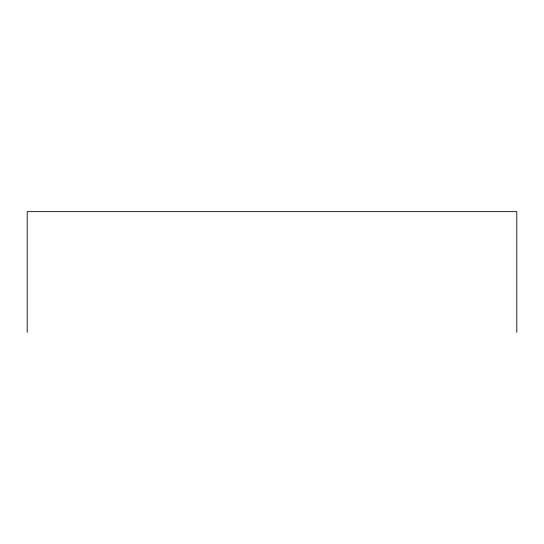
<?xml version="1.0" encoding="UTF-8"?>
<svg xmlns="http://www.w3.org/2000/svg" width="544" height="544" viewBox="0 0 544 544"><rect width="100%" height="100%" fill="white"/><g stroke="black" fill="none" stroke-linecap="round" stroke-linejoin="round"><path stroke-width="0.82" d="M516.8 332.364L516.8 211.636L27.2 211.636L27.2 332.364"/></g></svg>
